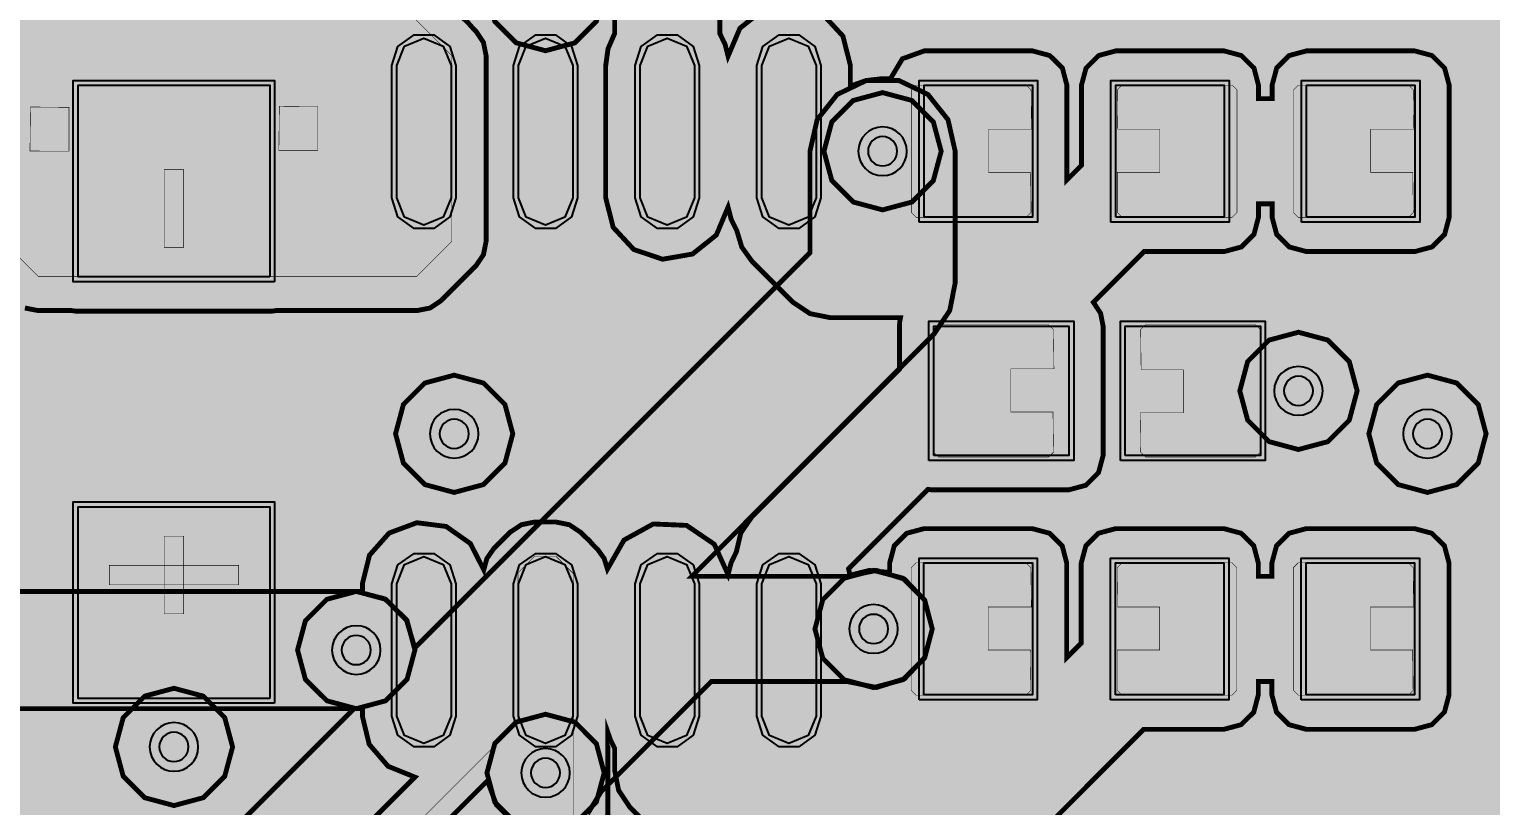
# Model space of a CAD drawing. Header units: millimetres. Extents: x -61 to 56, y -72 to 70.
# Drawn here: x 32.28 to 47.54, y 20.34 to 28.44 of the extents above; entities that cross this region are included whole.
import ezdxf

# ---------------------------------------------------------------- set-up
doc = ezdxf.new("R2010")
doc.units = ezdxf.units.MM
doc.header["$MEASUREMENT"] = 0
for name, color, linetype, true_color in [('02GND', 7, 'Continuous', 0x999966), ('03POWER', 7, 'Continuous', 0x008000), ('Bottom-Layer', 7, 'Continuous', 0x0000ff), ('Document-Layer', 7, 'Continuous', 0xffffff), ('Hole-Layer', 7, 'Continuous', 0x222222), ('Multi-Layer', 7, 'Continuous', 0xc0c0c0), ('Top-Layer', 7, 'Continuous', 0xff0000), ('Top-Paste-Mask-Layer', 7, 'Continuous', 0x808080), ('Top-Silkscreen-Layer', 7, 'Continuous', 0xffcc00), ('Top-Solder-Mask-Layer', 7, 'Continuous', 0x800080)]:
    doc.layers.add(name, color=color, linetype=linetype, true_color=true_color)

msp = doc.modelspace()

# ---------------------------------------------------------------- hatches: boundary and pattern name
at = {"layer": '02GND'}
for points in [[(-49.642, 52.153), (49.642, 52.153), (49.642, -62.142), (-49.642, -62.142)], [(40.578, 27.167), (40.66, 26.861), (40.884, 26.637), (41.19, 26.555), (41.496, 26.637), (41.72, 26.861), (41.802, 27.167), (41.72, 27.473), (41.496, 27.697), (41.19, 27.779), (40.884, 27.697), (40.66, 27.473)], [(40.484, 22.181), (40.566, 21.875), (40.79, 21.651), (41.096, 21.569), (41.402, 21.651), (41.627, 21.875), (41.709, 22.181), (41.627, 22.487), (41.402, 22.711), (41.096, 22.793), (40.79, 22.711), (40.566, 22.487)], [(35.083, 21.961), (35.165, 21.655), (35.39, 21.431), (35.696, 21.349), (36.002, 21.431), (36.226, 21.655), (36.308, 21.961), (36.226, 22.267), (36.002, 22.491), (35.696, 22.573), (35.39, 22.491), (35.165, 22.267)], [(37.06, 20.679), (37.142, 20.373), (37.366, 20.149), (37.672, 20.067), (37.978, 20.149), (38.202, 20.373), (38.284, 20.679), (38.202, 20.985), (37.978, 21.209), (37.672, 21.291), (37.366, 21.209), (37.142, 20.985)]]:
    msp.add_hatch(color=256, dxfattribs=at).paths.add_polyline_path(points)
at = {"layer": '03POWER'}
for points in [[(48.499, -56.042), (48.581, -56.348), (48.806, -56.572), (49.112, -56.654), (49.418, -56.571), (49.642, -56.346), (49.642, -62.142), (44.192, -62.142), (44.393, -61.957), (44.493, -61.703), (44.472, -61.43), (45.189, -61.704), (45.95, -61.804), (46.713, -61.727), (47.438, -61.475), (48.085, -61.064), (48.62, -60.514), (49.014, -59.855), (49.245, -59.123), (49.302, -58.358), (49.18, -57.601), (48.887, -56.892), (48.438, -56.269), (47.858, -55.767), (47.177, -55.412), (46.434, -55.224), (45.666, -55.212), (44.917, -55.378), (44.226, -55.712), (43.631, -56.196), (43.164, -56.805), (42.849, -57.504), (42.704, -58.258), (42.737, -59.024), (42.946, -59.763), (43.32, -60.433), (43.838, -60.999), (-43.362, -60.999), (-43.621, -61.056), (-43.831, -61.218), (-43.953, -61.453), (-43.964, -61.718), (-43.863, -61.963), (-43.667, -62.142), (-49.642, -62.142), (-49.642, -56.582), (-49.433, -56.797), (-49.148, -56.888), (-48.853, -56.832), (-49.162, -57.541), (-49.298, -58.303), (-49.253, -59.075), (-49.03, -59.816), (-48.641, -60.484), (-48.107, -61.044), (-47.458, -61.464), (-46.728, -61.722), (-45.959, -61.803), (-45.192, -61.703), (-44.469, -61.428), (-43.83, -60.992), (-43.31, -60.419), (-42.937, -59.741), (-42.732, -58.995), (-42.707, -58.222), (-42.861, -57.464), (-43.188, -56.763), (-43.668, -56.157), (-44.277, -55.679), (-44.979, -55.356), (-45.738, -55.205), (-46.511, -55.234), (-47.256, -55.443), (-47.932, -55.818), (-48.502, -56.341), (-48.5, -56.309), (-48.499, -56.277), (-48.499, 51.315), (-19.403, 51.315), (-19.629, 51.144), (-19.755, 50.889), (-19.751, 50.604), (-19.619, 50.352), (-19.388, 50.187), (-19.658, 49.977), (-19.773, 49.655), (-19.698, 49.322), (-19.455, 49.081), (-19.684, 48.858), (-19.769, 48.551), (-19.689, 48.242), (-19.463, 48.016), (-19.155, 47.934), (-18.847, 48.018), (-18.624, 48.246), (-18.545, 48.556), (-18.633, 48.863), (-18.864, 49.083), (-18.625, 49.324), (-18.551, 49.655), (-18.665, 49.975), (-18.931, 50.185), (-18.698, 50.349), (-18.565, 50.601), (-18.56, 50.887), (-18.685, 51.143), (-18.912, 51.315), (48.426, 51.315), (48.499, 51.242)], [(37.06, 28.828), (37.142, 28.522), (37.366, 28.298), (37.672, 28.216), (37.978, 28.298), (38.202, 28.522), (38.284, 28.828), (38.202, 29.134), (37.978, 29.358), (37.672, 29.44), (37.366, 29.358), (37.142, 29.134)], [(40.578, 27.167), (40.66, 26.861), (40.884, 26.637), (41.19, 26.555), (41.496, 26.637), (41.72, 26.861), (41.802, 27.167), (41.72, 27.473), (41.496, 27.697), (41.19, 27.779), (40.884, 27.697), (40.66, 27.473)], [(44.919, 24.666), (45.001, 24.36), (45.225, 24.136), (45.531, 24.054), (45.838, 24.136), (46.062, 24.36), (46.144, 24.666), (46.062, 24.972), (45.838, 25.196), (45.531, 25.278), (45.225, 25.196), (45.001, 24.972)], [(36.106, 24.218), (36.188, 23.912), (36.412, 23.688), (36.718, 23.606), (37.024, 23.688), (37.248, 23.912), (37.33, 24.218), (37.248, 24.524), (37.024, 24.748), (36.718, 24.83), (36.412, 24.748), (36.188, 24.524)], [(46.266, 24.218), (46.348, 23.912), (46.572, 23.688), (46.878, 23.606), (47.184, 23.688), (47.408, 23.912), (47.49, 24.218), (47.408, 24.524), (47.184, 24.748), (46.878, 24.83), (46.572, 24.748), (46.348, 24.524)], [(40.484, 22.181), (40.566, 21.875), (40.79, 21.651), (41.096, 21.569), (41.402, 21.651), (41.627, 21.875), (41.709, 22.181), (41.627, 22.487), (41.402, 22.711), (41.096, 22.793), (40.79, 22.711), (40.566, 22.487)], [(35.083, 21.961), (35.165, 21.655), (35.39, 21.431), (35.696, 21.349), (36.002, 21.431), (36.226, 21.655), (36.308, 21.961), (36.226, 22.267), (36.002, 22.491), (35.696, 22.573), (35.39, 22.491), (35.165, 22.267)], [(33.181, 20.95), (33.263, 20.644), (33.487, 20.42), (33.793, 20.338), (34.099, 20.42), (34.323, 20.644), (34.405, 20.95), (34.323, 21.256), (34.099, 21.48), (33.793, 21.562), (33.487, 21.48), (33.263, 21.256)], [(37.06, 20.679), (37.142, 20.373), (37.366, 20.149), (37.672, 20.067), (37.978, 20.149), (38.202, 20.373), (38.284, 20.679), (38.202, 20.985), (37.978, 21.209), (37.672, 21.291), (37.366, 21.209), (37.142, 20.985)]]:
    msp.add_hatch(color=256, dxfattribs=at).paths.add_polyline_path(points)
at = {"layer": 'Bottom-Layer'}
for points in [[(-49.642, -62.142), (-49.642, 52.153), (49.642, 52.153), (49.642, -62.142)], [(23.087, 21.961), (23.169, 21.655), (23.393, 21.431), (23.699, 21.349), (35.672, 21.349), (34.398, 20.074), (26.746, 20.074), (26.417, 19.999), (26.153, 19.789), (26.007, 19.485), (26.007, 19.147), (26.153, 18.843), (26.417, 18.633), (26.746, 18.558), (34.712, 18.558), (35.002, 18.616), (35.248, 18.78), (37.065, 20.597), (37.16, 20.343), (37.355, 20.155), (37.613, 20.069), (37.882, 20.104), (38.11, 20.251), (38.252, 20.483), (39.402, 21.632), (40.825, 21.632), (41.126, 21.57), (41.419, 21.661), (41.631, 21.884), (41.709, 22.181), (41.631, 22.479), (41.419, 22.701), (41.126, 22.792), (40.825, 22.73), (39.198, 22.73), (41.726, 25.258), (41.891, 25.504), (41.948, 25.794), (41.948, 27.167), (41.873, 27.496), (41.663, 27.76), (41.359, 27.906), (41.021, 27.906), (40.717, 27.76), (40.507, 27.496), (40.432, 27.167), (40.432, 26.109), (36.307, 21.984), (36.218, 22.28), (35.995, 22.495), (35.696, 22.573), (23.699, 22.573), (23.393, 22.491), (23.169, 22.267)]]:
    msp.add_hatch(color=256, dxfattribs=at).paths.add_polyline_path(points)
at = {"layer": 'Document-Layer'}
for points in [[(33.691, 26.974), (33.894, 26.974), (33.894, 26.164), (33.691, 26.164)], [(33.691, 26.974), (33.894, 26.974), (33.894, 26.164), (33.691, 26.164)], [(33.691, 22.339), (33.691, 23.149), (33.894, 23.149), (33.894, 22.339)], [(33.691, 22.339), (33.691, 23.149), (33.894, 23.149), (33.894, 22.339)], [(33.118, 22.642), (33.118, 22.845), (34.468, 22.845), (34.468, 22.642)], [(33.118, 22.642), (33.118, 22.845), (34.468, 22.845), (34.468, 22.642)]]:
    msp.add_hatch(color=256, dxfattribs=at).paths.add_polyline_path(points)
at = {"layer": 'Top-Layer'}
for points in [[(-49.642, -62.142), (-49.642, 52.153), (49.642, 52.153), (49.642, -62.142)], [(39.607, 31.185), (38.645, 31.185), (38.466, 31.137), (38.335, 31.006), (38.287, 30.827), (38.287, 29.477), (38.315, 29.339), (38.393, 29.222), (38.393, 28.396), (38.324, 28.236), (38.3, 28.062), (38.3, 26.68), (38.378, 26.373), (38.593, 26.141), (38.894, 26.04), (39.206, 26.094), (39.454, 26.292), (39.577, 26.583), (39.61, 26.456), (39.668, 26.339), (39.72, 26.167), (39.824, 26.022), (40.255, 25.591), (40.433, 25.472), (40.643, 25.43), (41.377, 25.43), (41.369, 25.386), (41.366, 25.341), (41.366, 24.891), (39.824, 23.349), (39.71, 23.183), (39.664, 22.987), (39.609, 22.872), (39.577, 22.749), (39.433, 23.066), (39.144, 23.262), (38.796, 23.277), (38.491, 23.109), (38.318, 22.806), (38.284, 22.916), (38.217, 23.01), (38.174, 23.052), (38.126, 23.106), (38.073, 23.154), (38.035, 23.192), (37.919, 23.269), (37.782, 23.297), (37.557, 23.297), (37.42, 23.269), (37.304, 23.192), (37.224, 23.112), (37.218, 23.106), (37.211, 23.1), (37.131, 23.019), (37.06, 22.918), (37.027, 22.799), (36.887, 23.073), (36.634, 23.251), (36.328, 23.29), (36.039, 23.182), (35.834, 22.951), (35.76, 22.652), (35.76, 22.573), (35.696, 22.573), (35.39, 22.491), (35.165, 22.267), (35.083, 21.961), (35.165, 21.655), (35.39, 21.431), (35.696, 21.349), (35.76, 21.349), (35.76, 21.27), (35.831, 20.977), (36.028, 20.748), (36.308, 20.635), (35.513, 19.84), (35.436, 19.724), (35.408, 19.587), (35.408, 15.052), (35.436, 14.915), (35.513, 14.798), (35.862, 14.449), (35.979, 14.372), (36.116, 14.345), (37.611, 14.345), (37.748, 14.372), (37.864, 14.449), (38.217, 14.802), (38.295, 14.918), (38.322, 15.055), (38.322, 21.103), (38.352, 21.017), (38.393, 20.936), (38.393, 20.706), (38.435, 20.496), (38.554, 20.318), (38.775, 20.097), (38.953, 19.978), (39.163, 19.936), (42.492, 19.936), (42.702, 19.978), (42.88, 20.097), (43.917, 21.134), (44.754, 21.134), (44.933, 21.182), (45.065, 21.313), (45.112, 21.493), (45.112, 21.632), (45.254, 21.632), (45.254, 21.493), (45.302, 21.313), (45.433, 21.182), (45.612, 21.134), (46.744, 21.134), (46.923, 21.182), (47.055, 21.313), (47.103, 21.493), (47.103, 22.87), (47.055, 23.049), (46.923, 23.18), (46.744, 23.228), (45.612, 23.228), (45.433, 23.18), (45.302, 23.049), (45.254, 22.87), (45.254, 22.73), (45.112, 22.73), (45.112, 22.87), (45.065, 23.049), (44.933, 23.18), (44.754, 23.228), (43.622, 23.228), (43.443, 23.18), (43.312, 23.049), (43.264, 22.87), (43.264, 22.033), (43.112, 21.881), (43.112, 22.87), (43.065, 23.049), (42.933, 23.18), (42.754, 23.228), (41.622, 23.228), (41.443, 23.18), (41.312, 23.049), (41.264, 22.87), (41.264, 22.77), (41.053, 22.792), (40.848, 22.741), (40.843, 22.775), (40.835, 22.809), (41.664, 23.638), (41.694, 23.634), (41.724, 23.633), (43.134, 23.633), (43.313, 23.681), (43.444, 23.812), (43.492, 23.991), (43.492, 25.341), (43.466, 25.476), (43.39, 25.591), (43.919, 26.12), (44.756, 26.12), (44.935, 26.168), (45.067, 26.299), (45.114, 26.479), (45.114, 26.618), (45.256, 26.618), (45.256, 26.479), (45.304, 26.299), (45.435, 26.168), (45.614, 26.12), (46.746, 26.12), (46.925, 26.168), (47.057, 26.299), (47.105, 26.479), (47.105, 27.856), (47.057, 28.035), (46.925, 28.166), (46.746, 28.214), (45.614, 28.214), (45.435, 28.166), (45.304, 28.035), (45.256, 27.856), (45.256, 27.716), (45.114, 27.716), (45.114, 27.856), (45.067, 28.035), (44.935, 28.166), (44.756, 28.214), (43.624, 28.214), (43.445, 28.166), (43.314, 28.035), (43.266, 27.856), (43.266, 27.019), (43.114, 26.867), (43.114, 27.856), (43.067, 28.035), (42.935, 28.166), (42.756, 28.214), (41.624, 28.214), (41.397, 28.132), (41.273, 27.925), (41.19, 27.925), (41.018, 27.905), (40.854, 27.847), (40.854, 28.062), (40.776, 28.369), (40.561, 28.601), (40.261, 28.703), (39.949, 28.648), (39.701, 28.451), (39.577, 28.159), (39.546, 28.282), (39.491, 28.396), (39.491, 29.119), (40.055, 29.119), (40.234, 29.167), (40.365, 29.298), (40.413, 29.477), (40.413, 30.439), (41.301, 31.327), (42.055, 31.327), (42.234, 31.375), (42.366, 31.506), (42.413, 31.686), (42.413, 33.063), (42.366, 33.242), (42.234, 33.373), (42.055, 33.421), (40.923, 33.421), (40.744, 33.373), (40.613, 33.242), (40.565, 33.063), (40.565, 32.143), (40.413, 31.991), (40.413, 33.063), (40.366, 33.242), (40.234, 33.373), (40.055, 33.421), (38.923, 33.421), (38.744, 33.373), (38.613, 33.242), (38.565, 33.063), (38.565, 32.923), (38.418, 32.923), (38.418, 33.049), (38.37, 33.228), (38.239, 33.359), (38.06, 33.407), (36.65, 33.407), (36.471, 33.359), (36.34, 33.228), (36.292, 33.049), (36.292, 31.699), (36.34, 31.52), (36.471, 31.389), (36.65, 31.341), (38.06, 31.341), (38.239, 31.389), (38.37, 31.52), (38.418, 31.699), (38.418, 31.825), (38.565, 31.825), (38.565, 31.686), (38.613, 31.506), (38.744, 31.375), (38.923, 31.327), (39.75, 31.327)], [(26.32, 26.854), (26.32, 26.567), (24.978, 26.567), (24.904, 26.537), (24.874, 26.463), (24.874, 22.86), (24.904, 22.786), (24.978, 22.756), (26.078, 22.756), (26.022, 22.653), (26.003, 22.537), (26.003, 16.688), (26.03, 16.551), (26.108, 16.435), (26.341, 16.202), (26.457, 16.124), (26.594, 16.097), (29.217, 16.097), (29.354, 16.124), (29.47, 16.202), (29.482, 16.213), (29.559, 16.329), (29.586, 16.466), (29.586, 19.867), (30.327, 20.608), (30.335, 20.616), (30.342, 20.624), (30.412, 20.736), (30.436, 20.866), (30.436, 22.756), (31.778, 22.756), (31.852, 22.786), (31.882, 22.86), (31.882, 25.847), (32.121, 25.609), (32.237, 25.531), (32.374, 25.504), (32.727, 25.504), (32.76, 25.499), (32.793, 25.498), (34.793, 25.498), (34.825, 25.499), (34.858, 25.504), (36.33, 25.504), (36.467, 25.531), (36.583, 25.609), (36.946, 25.972), (37.024, 26.088), (37.051, 26.225), (37.051, 28.165), (37.024, 28.302), (36.946, 28.419), (36.912, 28.453), (36.856, 28.516), (36.793, 28.572), (36.478, 28.886), (36.362, 28.964), (36.225, 28.991), (26.851, 28.991), (26.714, 28.964), (26.598, 28.886), (26.467, 28.755), (26.359, 28.628), (26.32, 28.466), (26.32, 28.078), (24.732, 28.078), (24.732, 28.171), (24.684, 28.35), (24.553, 28.481), (24.374, 28.529), (23.024, 28.529), (22.845, 28.481), (22.714, 28.35), (22.666, 28.171), (22.666, 26.761), (22.707, 26.595), (22.821, 26.466), (22.707, 26.338), (22.666, 26.171), (22.666, 24.761), (22.714, 24.582), (22.845, 24.451), (23.024, 24.403), (23.087, 24.403), (23.087, 21.961), (23.169, 21.655), (23.393, 21.431), (23.699, 21.349), (24.005, 21.431), (24.229, 21.655), (24.311, 21.961), (24.311, 24.403), (24.374, 24.403), (24.553, 24.451), (24.684, 24.582), (24.732, 24.761), (24.732, 26.171), (24.691, 26.338), (24.577, 26.466), (24.691, 26.595), (24.732, 26.761), (24.732, 26.854)], [(36.225, 28.633), (36.693, 28.165), (36.693, 26.225), (36.33, 25.862), (32.374, 25.862), (31.77, 26.466), (26.691, 26.466), (26.681, 26.476), (26.681, 28.463), (26.851, 28.633)], [(36.686, 26.68), (36.603, 26.479), (36.402, 26.396), (36.201, 26.479), (36.118, 26.68), (36.118, 28.062), (36.201, 28.263), (36.402, 28.346), (36.603, 28.263), (36.686, 28.062)], [(37.956, 26.68), (37.873, 26.479), (37.672, 26.396), (37.471, 26.479), (37.388, 26.68), (37.388, 28.062), (37.471, 28.263), (37.672, 28.346), (37.873, 28.263), (37.956, 28.062)], [(39.226, 26.68), (39.143, 26.479), (38.942, 26.396), (38.741, 26.479), (38.658, 26.68), (38.658, 28.062), (38.741, 28.263), (38.942, 28.346), (39.143, 28.263), (39.226, 28.062)], [(40.496, 26.68), (40.413, 26.479), (40.212, 26.396), (40.011, 26.479), (39.928, 26.68), (39.928, 28.062), (40.011, 28.263), (40.212, 28.346), (40.413, 28.263), (40.496, 28.062)], [(34.793, 25.856), (32.793, 25.856), (32.793, 27.856), (34.793, 27.856)], [(41.624, 26.479), (41.624, 27.856), (42.756, 27.856), (42.756, 26.479)], [(43.624, 26.479), (43.624, 27.856), (44.756, 27.856), (44.756, 26.479)], [(45.614, 26.479), (45.614, 27.856), (46.746, 27.856), (46.746, 26.479)], [(41.724, 23.991), (41.724, 25.341), (43.134, 25.341), (43.134, 23.991)], [(43.724, 23.991), (43.724, 25.341), (45.134, 25.341), (45.134, 23.991)], [(34.793, 21.456), (32.793, 21.456), (32.793, 23.456), (34.793, 23.456)], [(37.384, 22.766), (37.557, 22.938), (37.782, 22.938), (37.964, 22.756), (37.964, 15.055), (37.611, 14.703), (36.116, 14.703), (35.767, 15.052), (35.767, 19.587), (37.384, 21.205)], [(36.686, 21.27), (36.603, 21.069), (36.402, 20.986), (36.201, 21.069), (36.118, 21.27), (36.118, 22.652), (36.201, 22.853), (36.402, 22.936), (36.603, 22.853), (36.686, 22.652)], [(37.956, 21.27), (37.873, 21.069), (37.672, 20.986), (37.471, 21.069), (37.388, 21.27), (37.388, 22.652), (37.471, 22.853), (37.672, 22.936), (37.873, 22.853), (37.956, 22.652)], [(39.226, 21.27), (39.143, 21.069), (38.942, 20.986), (38.741, 21.069), (38.658, 21.27), (38.658, 22.652), (38.741, 22.853), (38.942, 22.936), (39.143, 22.853), (39.226, 22.652)], [(40.496, 21.27), (40.413, 21.069), (40.212, 20.986), (40.011, 21.069), (39.928, 21.27), (39.928, 22.652), (40.011, 22.853), (40.212, 22.936), (40.413, 22.853), (40.496, 22.652)], [(41.622, 21.493), (41.622, 22.87), (42.754, 22.87), (42.754, 21.493)], [(43.622, 21.493), (43.622, 22.87), (44.754, 22.87), (44.754, 21.493)], [(45.612, 21.493), (45.612, 22.87), (46.744, 22.87), (46.744, 21.493)]]:
    msp.add_hatch(color=256, dxfattribs=at).paths.add_polyline_path(points)
at = {"layer": 'Top-Paste-Mask-Layer'}
for points in [[(36.686, 26.68), (36.603, 26.479), (36.402, 26.396), (36.201, 26.479), (36.118, 26.68), (36.118, 28.062), (36.201, 28.263), (36.402, 28.346), (36.603, 28.263), (36.686, 28.062)], [(37.956, 26.68), (37.873, 26.479), (37.672, 26.396), (37.471, 26.479), (37.388, 26.68), (37.388, 28.062), (37.471, 28.263), (37.672, 28.346), (37.873, 28.263), (37.956, 28.062)], [(39.226, 26.68), (39.143, 26.479), (38.942, 26.396), (38.741, 26.479), (38.658, 26.68), (38.658, 28.062), (38.741, 28.263), (38.942, 28.346), (39.143, 28.263), (39.226, 28.062)], [(40.496, 26.68), (40.413, 26.479), (40.212, 26.396), (40.011, 26.479), (39.928, 26.68), (39.928, 28.062), (40.011, 28.263), (40.212, 28.346), (40.413, 28.263), (40.496, 28.062)], [(34.793, 25.856), (32.793, 25.856), (32.793, 27.856), (34.793, 27.856)], [(41.49, 26.527), (41.49, 27.807), (41.54, 27.857), (42.69, 27.857), (42.74, 27.807), (42.745, 27.397), (42.295, 27.397), (42.295, 26.947), (42.735, 26.947), (42.74, 26.527), (42.69, 26.477), (41.54, 26.477)], [(41.49, 26.527), (41.49, 27.807), (41.54, 27.857), (42.69, 27.857), (42.74, 27.807), (42.745, 27.397), (42.295, 27.397), (42.295, 26.947), (42.735, 26.947), (42.74, 26.527), (42.69, 26.477), (41.54, 26.477)], [(43.64, 26.527), (43.64, 26.947), (44.085, 26.947), (44.085, 27.397), (43.645, 27.397), (43.64, 27.807), (43.69, 27.857), (44.84, 27.857), (44.89, 27.807), (44.89, 26.527), (44.84, 26.477), (43.69, 26.477)], [(43.64, 26.527), (43.64, 26.947), (44.085, 26.947), (44.085, 27.397), (43.645, 27.397), (43.64, 27.807), (43.69, 27.857), (44.84, 27.857), (44.89, 27.807), (44.89, 26.527), (44.84, 26.477), (43.69, 26.477)], [(45.48, 26.527), (45.48, 27.807), (45.53, 27.857), (46.68, 27.857), (46.73, 27.807), (46.735, 27.397), (46.285, 27.397), (46.285, 26.947), (46.725, 26.947), (46.73, 26.527), (46.68, 26.477), (45.53, 26.477)], [(45.48, 26.527), (45.48, 27.807), (45.53, 27.857), (46.68, 27.857), (46.73, 27.807), (46.735, 27.397), (46.285, 27.397), (46.285, 26.947), (46.725, 26.947), (46.73, 26.527), (46.68, 26.477), (45.53, 26.477)], [(41.724, 24.026), (41.724, 25.306), (41.774, 25.356), (42.924, 25.356), (42.974, 25.306), (42.979, 24.896), (42.529, 24.896), (42.529, 24.446), (42.969, 24.446), (42.974, 24.026), (42.924, 23.976), (41.774, 23.976)], [(41.724, 24.026), (41.724, 25.306), (41.774, 25.356), (42.924, 25.356), (42.974, 25.306), (42.979, 24.896), (42.529, 24.896), (42.529, 24.446), (42.969, 24.446), (42.974, 24.026), (42.924, 23.976), (41.774, 23.976)], [(45.134, 25.306), (45.134, 24.026), (45.084, 23.976), (43.934, 23.976), (43.884, 24.026), (43.879, 24.436), (44.329, 24.436), (44.329, 24.886), (43.889, 24.886), (43.884, 25.306), (43.934, 25.356), (45.084, 25.356)], [(45.134, 25.306), (45.134, 24.026), (45.084, 23.976), (43.934, 23.976), (43.884, 24.026), (43.879, 24.436), (44.329, 24.436), (44.329, 24.886), (43.889, 24.886), (43.884, 25.306), (43.934, 25.356), (45.084, 25.356)], [(34.793, 21.456), (32.793, 21.456), (32.793, 23.456), (34.793, 23.456)], [(36.686, 21.27), (36.603, 21.069), (36.402, 20.986), (36.201, 21.069), (36.118, 21.27), (36.118, 22.652), (36.201, 22.853), (36.402, 22.936), (36.603, 22.853), (36.686, 22.652)], [(37.956, 21.27), (37.873, 21.069), (37.672, 20.986), (37.471, 21.069), (37.388, 21.27), (37.388, 22.652), (37.471, 22.853), (37.672, 22.936), (37.873, 22.853), (37.956, 22.652)], [(39.226, 21.27), (39.143, 21.069), (38.942, 20.986), (38.741, 21.069), (38.658, 21.27), (38.658, 22.652), (38.741, 22.853), (38.942, 22.936), (39.143, 22.853), (39.226, 22.652)], [(40.496, 21.27), (40.413, 21.069), (40.212, 20.986), (40.011, 21.069), (39.928, 21.27), (39.928, 22.652), (40.011, 22.853), (40.212, 22.936), (40.413, 22.853), (40.496, 22.652)], [(41.488, 21.541), (41.488, 22.821), (41.538, 22.871), (42.688, 22.871), (42.738, 22.821), (42.743, 22.411), (42.293, 22.411), (42.293, 21.961), (42.733, 21.961), (42.738, 21.541), (42.688, 21.491), (41.538, 21.491)], [(41.488, 21.541), (41.488, 22.821), (41.538, 22.871), (42.688, 22.871), (42.738, 22.821), (42.743, 22.411), (42.293, 22.411), (42.293, 21.961), (42.733, 21.961), (42.738, 21.541), (42.688, 21.491), (41.538, 21.491)], [(43.638, 21.541), (43.638, 21.961), (44.083, 21.961), (44.083, 22.411), (43.643, 22.411), (43.638, 22.821), (43.688, 22.871), (44.838, 22.871), (44.888, 22.821), (44.888, 21.541), (44.838, 21.491), (43.688, 21.491)], [(43.638, 21.541), (43.638, 21.961), (44.083, 21.961), (44.083, 22.411), (43.643, 22.411), (43.638, 22.821), (43.688, 22.871), (44.838, 22.871), (44.888, 22.821), (44.888, 21.541), (44.838, 21.491), (43.688, 21.491)], [(45.478, 21.541), (45.478, 22.821), (45.528, 22.871), (46.678, 22.871), (46.728, 22.821), (46.733, 22.411), (46.283, 22.411), (46.283, 21.961), (46.723, 21.961), (46.728, 21.541), (46.678, 21.491), (45.528, 21.491)], [(45.478, 21.541), (45.478, 22.821), (45.528, 22.871), (46.678, 22.871), (46.728, 22.821), (46.733, 22.411), (46.283, 22.411), (46.283, 21.961), (46.723, 21.961), (46.728, 21.541), (46.678, 21.491), (45.528, 21.491)]]:
    msp.add_hatch(color=256, dxfattribs=at).paths.add_polyline_path(points)
at = {"layer": 'Top-Silkscreen-Layer'}
for points in [[(32.697, 27.168), (32.29, 27.169), (32.295, 27.629), (32.697, 27.625)], [(32.697, 27.168), (32.29, 27.169), (32.295, 27.629), (32.697, 27.625)], [(35.295, 27.176), (34.888, 27.177), (34.893, 27.637), (35.295, 27.633)], [(35.295, 27.176), (34.888, 27.177), (34.893, 27.637), (35.295, 27.633)]]:
    msp.add_hatch(color=256, dxfattribs=at).paths.add_polyline_path(points)
at = {"layer": 'Top-Solder-Mask-Layer'}
for points in [[(36.737, 26.68), (36.673, 26.483), (36.506, 26.362), (36.299, 26.362), (36.131, 26.483), (36.067, 26.68), (36.067, 28.062), (36.131, 28.259), (36.299, 28.381), (36.506, 28.381), (36.673, 28.259), (36.737, 28.062)], [(38.007, 26.68), (37.943, 26.483), (37.776, 26.362), (37.569, 26.362), (37.401, 26.483), (37.337, 26.68), (37.337, 28.062), (37.401, 28.259), (37.569, 28.381), (37.776, 28.381), (37.943, 28.259), (38.007, 28.062)], [(39.277, 26.68), (39.213, 26.483), (39.046, 26.362), (38.839, 26.362), (38.671, 26.483), (38.607, 26.68), (38.607, 28.062), (38.671, 28.259), (38.839, 28.381), (39.046, 28.381), (39.213, 28.259), (39.277, 28.062)], [(40.547, 26.68), (40.483, 26.483), (40.316, 26.362), (40.109, 26.362), (39.941, 26.483), (39.877, 26.68), (39.877, 28.062), (39.941, 28.259), (40.109, 28.381), (40.316, 28.381), (40.483, 28.259), (40.547, 28.062)], [(34.843, 25.805), (32.742, 25.805), (32.742, 27.907), (34.843, 27.907)], [(41.573, 26.428), (41.573, 27.906), (42.807, 27.906), (42.807, 26.428)], [(43.573, 26.428), (43.573, 27.906), (44.807, 27.906), (44.807, 26.428)], [(45.563, 26.428), (45.563, 27.906), (46.797, 27.906), (46.797, 26.428)], [(41.673, 23.94), (41.673, 25.392), (43.185, 25.392), (43.185, 23.94)], [(43.673, 23.94), (43.673, 25.392), (45.185, 25.392), (45.185, 23.94)], [(34.843, 21.405), (32.742, 21.405), (32.742, 23.507), (34.843, 23.507)], [(36.737, 21.27), (36.673, 21.073), (36.506, 20.951), (36.299, 20.951), (36.131, 21.073), (36.067, 21.27), (36.067, 22.652), (36.131, 22.849), (36.299, 22.97), (36.506, 22.97), (36.673, 22.849), (36.737, 22.652)], [(38.007, 21.27), (37.943, 21.073), (37.776, 20.951), (37.569, 20.951), (37.401, 21.073), (37.337, 21.27), (37.337, 22.652), (37.401, 22.849), (37.569, 22.97), (37.776, 22.97), (37.943, 22.849), (38.007, 22.652)], [(39.277, 21.27), (39.213, 21.073), (39.046, 20.951), (38.839, 20.951), (38.671, 21.073), (38.607, 21.27), (38.607, 22.652), (38.671, 22.849), (38.839, 22.97), (39.046, 22.97), (39.213, 22.849), (39.277, 22.652)], [(40.547, 21.27), (40.483, 21.073), (40.316, 20.951), (40.109, 20.951), (39.941, 21.073), (39.877, 21.27), (39.877, 22.652), (39.941, 22.849), (40.109, 22.97), (40.316, 22.97), (40.483, 22.849), (40.547, 22.652)], [(41.571, 21.442), (41.571, 22.92), (42.805, 22.92), (42.805, 21.442)], [(43.571, 21.442), (43.571, 22.92), (44.805, 22.92), (44.805, 21.442)], [(45.561, 21.442), (45.561, 22.92), (46.795, 22.92), (46.795, 21.442)]]:
    msp.add_hatch(color=256, dxfattribs=at).paths.add_polyline_path(points)

# ---------------------------------------------------------------- linework, layer by layer
at = {"layer": '02GND', "const_width": 0.0508}
for points in [[(40.578, 27.167), (40.66, 26.861), (40.884, 26.637), (41.19, 26.555), (41.496, 26.637), (41.72, 26.861), (41.802, 27.167), (41.72, 27.473), (41.496, 27.697), (41.19, 27.779), (40.884, 27.697), (40.66, 27.473)], [(40.484, 22.181), (40.566, 21.875), (40.79, 21.651), (41.096, 21.569), (41.402, 21.651), (41.627, 21.875), (41.709, 22.181), (41.627, 22.487), (41.402, 22.711), (41.096, 22.793), (40.79, 22.711), (40.566, 22.487)], [(35.083, 21.961), (35.165, 21.655), (35.39, 21.431), (35.696, 21.349), (36.002, 21.431), (36.226, 21.655), (36.308, 21.961), (36.226, 22.267), (36.002, 22.491), (35.696, 22.573), (35.39, 22.491), (35.165, 22.267)], [(37.06, 20.679), (37.142, 20.373), (37.366, 20.149), (37.672, 20.067), (37.978, 20.149), (38.202, 20.373), (38.284, 20.679), (38.202, 20.985), (37.978, 21.209), (37.672, 21.291), (37.366, 21.209), (37.142, 20.985)]]:
    msp.add_lwpolyline(points, close=True, dxfattribs=at)
at = {"layer": '03POWER', "const_width": 0.0508}
for points in [[(37.06, 28.828), (37.142, 28.522), (37.366, 28.298), (37.672, 28.216), (37.978, 28.298), (38.202, 28.522), (38.284, 28.828), (38.202, 29.134), (37.978, 29.358), (37.672, 29.44), (37.366, 29.358), (37.142, 29.134)], [(40.578, 27.167), (40.66, 26.861), (40.884, 26.637), (41.19, 26.555), (41.496, 26.637), (41.72, 26.861), (41.802, 27.167), (41.72, 27.473), (41.496, 27.697), (41.19, 27.779), (40.884, 27.697), (40.66, 27.473)], [(44.919, 24.666), (45.001, 24.36), (45.225, 24.136), (45.531, 24.054), (45.838, 24.136), (46.062, 24.36), (46.144, 24.666), (46.062, 24.972), (45.838, 25.196), (45.531, 25.278), (45.225, 25.196), (45.001, 24.972)], [(36.106, 24.218), (36.188, 23.912), (36.412, 23.688), (36.718, 23.606), (37.024, 23.688), (37.248, 23.912), (37.33, 24.218), (37.248, 24.524), (37.024, 24.748), (36.718, 24.83), (36.412, 24.748), (36.188, 24.524)], [(46.266, 24.218), (46.348, 23.912), (46.572, 23.688), (46.878, 23.606), (47.184, 23.688), (47.408, 23.912), (47.49, 24.218), (47.408, 24.524), (47.184, 24.748), (46.878, 24.83), (46.572, 24.748), (46.348, 24.524)], [(40.484, 22.181), (40.566, 21.875), (40.79, 21.651), (41.096, 21.569), (41.402, 21.651), (41.627, 21.875), (41.709, 22.181), (41.627, 22.487), (41.402, 22.711), (41.096, 22.793), (40.79, 22.711), (40.566, 22.487)], [(35.083, 21.961), (35.165, 21.655), (35.39, 21.431), (35.696, 21.349), (36.002, 21.431), (36.226, 21.655), (36.308, 21.961), (36.226, 22.267), (36.002, 22.491), (35.696, 22.573), (35.39, 22.491), (35.165, 22.267)], [(33.181, 20.95), (33.263, 20.644), (33.487, 20.42), (33.793, 20.338), (34.099, 20.42), (34.323, 20.644), (34.405, 20.95), (34.323, 21.256), (34.099, 21.48), (33.793, 21.562), (33.487, 21.48), (33.263, 21.256)], [(37.06, 20.679), (37.142, 20.373), (37.366, 20.149), (37.672, 20.067), (37.978, 20.149), (38.202, 20.373), (38.284, 20.679), (38.202, 20.985), (37.978, 21.209), (37.672, 21.291), (37.366, 21.209), (37.142, 20.985)]]:
    msp.add_lwpolyline(points, close=True, dxfattribs=at)
at = {"layer": 'Bottom-Layer'}
for points, const_width in [([(38.11, 20.251), (38.252, 20.483), (39.402, 21.632), (40.825, 21.632), (41.126, 21.57), (41.419, 21.661), (41.631, 21.884), (41.709, 22.181), (41.631, 22.479), (41.419, 22.701), (41.126, 22.792), (40.825, 22.73), (39.198, 22.73), (41.726, 25.258), (41.891, 25.504), (41.948, 25.794), (41.948, 27.167), (41.873, 27.496), (41.663, 27.76), (41.359, 27.906), (41.021, 27.906), (40.717, 27.76), (40.507, 27.496), (40.432, 27.167), (40.432, 26.109), (36.307, 21.984), (36.218, 22.28), (35.995, 22.495), (35.696, 22.573), (23.699, 22.573)], 0.0508), ([(41.19, 27.167), (41.19, 25.794)], 0.8), ([(41.19, 25.794), (34.712, 19.316)], 0.8), ([(39.174, 22.181), (37.672, 20.679)], 0.381), ([(41.096, 22.181), (39.174, 22.181)], 0.381), ([(23.699, 21.961), (35.696, 21.961)], 0.508), ([(23.699, 21.349), (35.672, 21.349), (34.398, 20.074)], 0.0508), ([(35.248, 18.78), (37.065, 20.597), (37.16, 20.343), (37.355, 20.155)], 0.0508)]:
    msp.add_lwpolyline(points, dxfattribs=dict(at, const_width=const_width))
at = {"layer": 'Document-Layer', "const_width": 0.00508}
for points in [[(33.691, 26.974), (33.894, 26.974), (33.894, 26.164), (33.691, 26.164)], [(33.691, 26.974), (33.894, 26.974), (33.894, 26.164), (33.691, 26.164)], [(33.691, 22.339), (33.691, 23.149), (33.894, 23.149), (33.894, 22.339)], [(33.691, 22.339), (33.691, 23.149), (33.894, 23.149), (33.894, 22.339)], [(33.118, 22.642), (33.118, 22.845), (34.468, 22.845), (34.468, 22.642)], [(33.118, 22.642), (33.118, 22.845), (34.468, 22.845), (34.468, 22.642)]]:
    msp.add_lwpolyline(points, close=True, dxfattribs=at)
at = {"layer": 'Document-Layer', "const_width": 0.3}
msp.add_lwpolyline([(36.252, 21.266, 1), (36.552, 21.266, 1)], format="xyb", close=True, dxfattribs=at)
msp.add_lwpolyline([(36.252, 21.266, 1), (36.552, 21.266, 1)], format="xyb", close=True, dxfattribs=at)
at = {"layer": 'Hole-Layer'}
for points in [[(41.038, 27.167, 1), (41.343, 27.167, 1)], [(45.379, 24.666, 1), (45.684, 24.666, 1)], [(36.566, 24.218, 1), (36.871, 24.218, 1)], [(46.726, 24.218, 1), (47.031, 24.218, 1)], [(40.944, 22.181, 1), (41.249, 22.181, 1)], [(35.543, 21.961, 1), (35.848, 21.961, 1)], [(33.64, 20.95, 1), (33.945, 20.95, 1)], [(37.519, 20.679, 1), (37.824, 20.679, 1)]]:
    msp.add_lwpolyline(points, format="xyb", close=True, dxfattribs=at)
at = {"layer": 'Multi-Layer'}
for points in [[(40.936, 27.167, 1), (41.444, 27.167, 1)], [(45.277, 24.666, 1), (45.785, 24.666, 1)], [(36.464, 24.218, 1), (36.972, 24.218, 1)], [(46.624, 24.218, 1), (47.132, 24.218, 1)], [(40.842, 22.181, 1), (41.35, 22.181, 1)], [(35.442, 21.961, 1), (35.95, 21.961, 1)], [(33.539, 20.95, 1), (34.047, 20.95, 1)], [(37.418, 20.679, 1), (37.926, 20.679, 1)]]:
    msp.add_lwpolyline(points, format="xyb", close=True, dxfattribs=at)
at = {"layer": 'Top-Layer'}
for points, const_width in [([(38.942, 27.371), (38.942, 29.744)], 0.381), ([(38.393, 29.222), (38.393, 28.396), (38.324, 28.236), (38.3, 28.062), (38.3, 26.68), (38.378, 26.373), (38.593, 26.141), (38.894, 26.04), (39.206, 26.094), (39.454, 26.292), (39.577, 26.583), (39.61, 26.456), (39.668, 26.339), (39.72, 26.167), (39.824, 26.022), (40.255, 25.591), (40.433, 25.472), (40.643, 25.43), (41.377, 25.43), (41.369, 25.386), (41.366, 25.341), (41.366, 24.891), (39.824, 23.349), (39.71, 23.183), (39.664, 22.987), (39.609, 22.872), (39.577, 22.749), (39.433, 23.066), (39.144, 23.262), (38.796, 23.277), (38.491, 23.109), (38.318, 22.806), (38.284, 22.916), (38.217, 23.01), (38.174, 23.052), (38.126, 23.106), (38.073, 23.154), (38.035, 23.192), (37.919, 23.269), (37.782, 23.297), (37.557, 23.297), (37.42, 23.269), (37.304, 23.192), (37.224, 23.112), (37.218, 23.106), (37.211, 23.1), (37.131, 23.019), (37.06, 22.918), (37.027, 22.799), (36.887, 23.073), (36.634, 23.251), (36.328, 23.29), (36.039, 23.182), (35.834, 22.951), (35.76, 22.652), (35.76, 22.573), (35.696, 22.573), (35.39, 22.491), (35.165, 22.267), (35.083, 21.961), (35.165, 21.655), (35.39, 21.431), (35.696, 21.349), (35.76, 21.349), (35.76, 21.27), (35.831, 20.977), (36.028, 20.748), (36.308, 20.635), (35.513, 19.84)], 0.0508), ([(39.949, 28.648), (39.701, 28.451), (39.577, 28.159), (39.546, 28.282), (39.491, 28.396), (39.491, 29.119)], 0.0508), ([(32.237, 25.531), (32.374, 25.504), (32.727, 25.504), (32.76, 25.499), (32.793, 25.498), (34.793, 25.498), (34.825, 25.499), (34.858, 25.504), (36.33, 25.504), (36.467, 25.531), (36.583, 25.609), (36.946, 25.972), (37.024, 26.088), (37.051, 26.225), (37.051, 28.165), (37.024, 28.302), (36.946, 28.419), (36.912, 28.453), (36.856, 28.516), (36.793, 28.572), (36.478, 28.886), (36.362, 28.964), (36.225, 28.991), (26.851, 28.991)], 0.0508), ([(37.672, 27.371), (37.672, 28.828)], 0.381), ([(42.88, 20.097), (43.917, 21.134), (44.754, 21.134), (44.933, 21.182), (45.065, 21.313), (45.112, 21.493), (45.112, 21.632), (45.254, 21.632), (45.254, 21.493), (45.302, 21.313), (45.433, 21.182), (45.612, 21.134), (46.744, 21.134), (46.923, 21.182), (47.055, 21.313), (47.103, 21.493), (47.103, 22.87), (47.055, 23.049), (46.923, 23.18), (46.744, 23.228), (45.612, 23.228), (45.433, 23.18), (45.302, 23.049), (45.254, 22.87), (45.254, 22.73), (45.112, 22.73), (45.112, 22.87), (45.065, 23.049), (44.933, 23.18), (44.754, 23.228), (43.622, 23.228), (43.443, 23.18), (43.312, 23.049), (43.264, 22.87), (43.264, 22.033), (43.112, 21.881), (43.112, 22.87), (43.065, 23.049), (42.933, 23.18), (42.754, 23.228), (41.622, 23.228), (41.443, 23.18), (41.312, 23.049), (41.264, 22.87), (41.264, 22.77), (41.053, 22.792), (40.848, 22.741), (40.843, 22.775), (40.835, 22.809), (41.664, 23.638), (41.694, 23.634), (41.724, 23.633), (43.134, 23.633), (43.313, 23.681), (43.444, 23.812), (43.492, 23.991), (43.492, 25.341), (43.466, 25.476), (43.39, 25.591), (43.919, 26.12), (44.756, 26.12), (44.935, 26.168), (45.067, 26.299), (45.114, 26.479), (45.114, 26.618), (45.256, 26.618), (45.256, 26.479), (45.304, 26.299), (45.435, 26.168), (45.614, 26.12), (46.746, 26.12), (46.925, 26.168), (47.057, 26.299), (47.105, 26.479), (47.105, 27.856), (47.057, 28.035), (46.925, 28.166), (46.746, 28.214), (45.614, 28.214), (45.435, 28.166), (45.304, 28.035), (45.256, 27.856), (45.256, 27.716), (45.114, 27.716), (45.114, 27.856), (45.067, 28.035), (44.935, 28.166), (44.756, 28.214), (43.624, 28.214), (43.445, 28.166), (43.314, 28.035), (43.266, 27.856), (43.266, 27.019), (43.114, 26.867), (43.114, 27.856), (43.067, 28.035), (42.935, 28.166), (42.756, 28.214), (41.624, 28.214), (41.397, 28.132), (41.273, 27.925), (41.19, 27.925), (41.018, 27.905), (40.854, 27.847), (40.854, 28.062), (40.776, 28.369), (40.561, 28.601)], 0.0508), ([(40.212, 27.371), (40.212, 26.41)], 0.381), ([(42.19, 27.167), (41.19, 27.167)], 0.8), ([(43.002, 25.979), (44.19, 27.167)], 0.381), ([(46.18, 27.167), (44.19, 27.167)], 0.381), ([(40.212, 26.41), (40.643, 25.979)], 0.381), ([(40.643, 25.979), (43.002, 25.979)], 0.381), ([(40.212, 22.961), (41.917, 24.666)], 0.381), ([(41.917, 24.666), (42.429, 24.666)], 0.381), ([(44.429, 24.666), (45.531, 24.666)], 0.381), ([(40.212, 21.961), (40.212, 22.961)], 0.381), ([(33.793, 22.456), (33.793, 20.95)], 0.508), ([(42.188, 22.181), (41.096, 22.181)], 0.381), ([(42.492, 20.485), (44.188, 22.181)], 0.381), ([(44.188, 22.181), (46.178, 22.181)], 0.381), ([(36.402, 21.961), (35.696, 21.961)], 0.508), ([(38.942, 21.961), (38.942, 20.706)], 0.381), ([(38.322, 15.055), (38.322, 21.103), (38.352, 21.017), (38.393, 20.936), (38.393, 20.706), (38.435, 20.496), (38.554, 20.318), (38.775, 20.097)], 0.0508), ([(38.942, 20.706), (39.163, 20.485)], 0.381), ([(39.163, 20.485), (42.492, 20.485)], 0.381)]:
    msp.add_lwpolyline(points, dxfattribs=dict(at, const_width=const_width))
at = {"layer": 'Top-Layer', "const_width": 0.00508}
for points in [[(36.225, 28.633), (36.693, 28.165), (36.693, 26.225), (36.33, 25.862), (32.374, 25.862), (31.77, 26.466), (26.691, 26.466), (26.681, 26.476), (26.681, 28.463), (26.851, 28.633)], [(37.384, 22.766), (37.557, 22.938), (37.782, 22.938), (37.964, 22.756), (37.964, 15.055), (37.611, 14.703), (36.116, 14.703), (35.767, 15.052), (35.767, 19.587), (37.384, 21.205)]]:
    msp.add_lwpolyline(points, close=True, dxfattribs=at)
at = {"layer": 'Top-Layer'}
for points in [[(36.686, 26.68), (36.603, 26.479), (36.402, 26.396), (36.201, 26.479), (36.118, 26.68), (36.118, 28.062), (36.201, 28.263), (36.402, 28.346), (36.603, 28.263), (36.686, 28.062)], [(37.956, 26.68), (37.873, 26.479), (37.672, 26.396), (37.471, 26.479), (37.388, 26.68), (37.388, 28.062), (37.471, 28.263), (37.672, 28.346), (37.873, 28.263), (37.956, 28.062)], [(39.226, 26.68), (39.143, 26.479), (38.942, 26.396), (38.741, 26.479), (38.658, 26.68), (38.658, 28.062), (38.741, 28.263), (38.942, 28.346), (39.143, 28.263), (39.226, 28.062)], [(40.496, 26.68), (40.413, 26.479), (40.212, 26.396), (40.011, 26.479), (39.928, 26.68), (39.928, 28.062), (40.011, 28.263), (40.212, 28.346), (40.413, 28.263), (40.496, 28.062)], [(34.793, 25.856), (32.793, 25.856), (32.793, 27.856), (34.793, 27.856)], [(41.624, 26.479), (41.624, 27.856), (42.756, 27.856), (42.756, 26.479)], [(43.624, 26.479), (43.624, 27.856), (44.756, 27.856), (44.756, 26.479)], [(45.614, 26.479), (45.614, 27.856), (46.746, 27.856), (46.746, 26.479)], [(41.724, 23.991), (41.724, 25.341), (43.134, 25.341), (43.134, 23.991)], [(43.724, 23.991), (43.724, 25.341), (45.134, 25.341), (45.134, 23.991)], [(34.793, 21.456), (32.793, 21.456), (32.793, 23.456), (34.793, 23.456)], [(36.686, 21.27), (36.603, 21.069), (36.402, 20.986), (36.201, 21.069), (36.118, 21.27), (36.118, 22.652), (36.201, 22.853), (36.402, 22.936), (36.603, 22.853), (36.686, 22.652)], [(37.956, 21.27), (37.873, 21.069), (37.672, 20.986), (37.471, 21.069), (37.388, 21.27), (37.388, 22.652), (37.471, 22.853), (37.672, 22.936), (37.873, 22.853), (37.956, 22.652)], [(39.226, 21.27), (39.143, 21.069), (38.942, 20.986), (38.741, 21.069), (38.658, 21.27), (38.658, 22.652), (38.741, 22.853), (38.942, 22.936), (39.143, 22.853), (39.226, 22.652)], [(40.496, 21.27), (40.413, 21.069), (40.212, 20.986), (40.011, 21.069), (39.928, 21.27), (39.928, 22.652), (40.011, 22.853), (40.212, 22.936), (40.413, 22.853), (40.496, 22.652)], [(41.622, 21.493), (41.622, 22.87), (42.754, 22.87), (42.754, 21.493)], [(43.622, 21.493), (43.622, 22.87), (44.754, 22.87), (44.754, 21.493)], [(45.612, 21.493), (45.612, 22.87), (46.744, 22.87), (46.744, 21.493)]]:
    msp.add_lwpolyline(points, close=True, dxfattribs=at)
at = {"layer": 'Top-Paste-Mask-Layer'}
for points in [[(36.686, 26.68), (36.603, 26.479), (36.402, 26.396), (36.201, 26.479), (36.118, 26.68), (36.118, 28.062), (36.201, 28.263), (36.402, 28.346), (36.603, 28.263), (36.686, 28.062)], [(37.956, 26.68), (37.873, 26.479), (37.672, 26.396), (37.471, 26.479), (37.388, 26.68), (37.388, 28.062), (37.471, 28.263), (37.672, 28.346), (37.873, 28.263), (37.956, 28.062)], [(39.226, 26.68), (39.143, 26.479), (38.942, 26.396), (38.741, 26.479), (38.658, 26.68), (38.658, 28.062), (38.741, 28.263), (38.942, 28.346), (39.143, 28.263), (39.226, 28.062)], [(40.496, 26.68), (40.413, 26.479), (40.212, 26.396), (40.011, 26.479), (39.928, 26.68), (39.928, 28.062), (40.011, 28.263), (40.212, 28.346), (40.413, 28.263), (40.496, 28.062)], [(34.793, 25.856), (32.793, 25.856), (32.793, 27.856), (34.793, 27.856)], [(34.793, 21.456), (32.793, 21.456), (32.793, 23.456), (34.793, 23.456)], [(36.686, 21.27), (36.603, 21.069), (36.402, 20.986), (36.201, 21.069), (36.118, 21.27), (36.118, 22.652), (36.201, 22.853), (36.402, 22.936), (36.603, 22.853), (36.686, 22.652)], [(37.956, 21.27), (37.873, 21.069), (37.672, 20.986), (37.471, 21.069), (37.388, 21.27), (37.388, 22.652), (37.471, 22.853), (37.672, 22.936), (37.873, 22.853), (37.956, 22.652)], [(39.226, 21.27), (39.143, 21.069), (38.942, 20.986), (38.741, 21.069), (38.658, 21.27), (38.658, 22.652), (38.741, 22.853), (38.942, 22.936), (39.143, 22.853), (39.226, 22.652)], [(40.496, 21.27), (40.413, 21.069), (40.212, 20.986), (40.011, 21.069), (39.928, 21.27), (39.928, 22.652), (40.011, 22.853), (40.212, 22.936), (40.413, 22.853), (40.496, 22.652)]]:
    msp.add_lwpolyline(points, close=True, dxfattribs=at)
at = {"layer": 'Top-Paste-Mask-Layer', "const_width": 0.00508}
for points in [[(41.49, 26.527), (41.49, 27.807), (41.54, 27.857), (42.69, 27.857), (42.74, 27.807), (42.745, 27.397), (42.295, 27.397), (42.295, 26.947), (42.735, 26.947), (42.74, 26.527), (42.69, 26.477), (41.54, 26.477)], [(41.49, 26.527), (41.49, 27.807), (41.54, 27.857), (42.69, 27.857), (42.74, 27.807), (42.745, 27.397), (42.295, 27.397), (42.295, 26.947), (42.735, 26.947), (42.74, 26.527), (42.69, 26.477), (41.54, 26.477)], [(43.64, 26.527), (43.64, 26.947), (44.085, 26.947), (44.085, 27.397), (43.645, 27.397), (43.64, 27.807), (43.69, 27.857), (44.84, 27.857), (44.89, 27.807), (44.89, 26.527), (44.84, 26.477), (43.69, 26.477)], [(43.64, 26.527), (43.64, 26.947), (44.085, 26.947), (44.085, 27.397), (43.645, 27.397), (43.64, 27.807), (43.69, 27.857), (44.84, 27.857), (44.89, 27.807), (44.89, 26.527), (44.84, 26.477), (43.69, 26.477)], [(45.48, 26.527), (45.48, 27.807), (45.53, 27.857), (46.68, 27.857), (46.73, 27.807), (46.735, 27.397), (46.285, 27.397), (46.285, 26.947), (46.725, 26.947), (46.73, 26.527), (46.68, 26.477), (45.53, 26.477)], [(45.48, 26.527), (45.48, 27.807), (45.53, 27.857), (46.68, 27.857), (46.73, 27.807), (46.735, 27.397), (46.285, 27.397), (46.285, 26.947), (46.725, 26.947), (46.73, 26.527), (46.68, 26.477), (45.53, 26.477)], [(41.724, 24.026), (41.724, 25.306), (41.774, 25.356), (42.924, 25.356), (42.974, 25.306), (42.979, 24.896), (42.529, 24.896), (42.529, 24.446), (42.969, 24.446), (42.974, 24.026), (42.924, 23.976), (41.774, 23.976)], [(41.724, 24.026), (41.724, 25.306), (41.774, 25.356), (42.924, 25.356), (42.974, 25.306), (42.979, 24.896), (42.529, 24.896), (42.529, 24.446), (42.969, 24.446), (42.974, 24.026), (42.924, 23.976), (41.774, 23.976)], [(45.134, 25.306), (45.134, 24.026), (45.084, 23.976), (43.934, 23.976), (43.884, 24.026), (43.879, 24.436), (44.329, 24.436), (44.329, 24.886), (43.889, 24.886), (43.884, 25.306), (43.934, 25.356), (45.084, 25.356)], [(45.134, 25.306), (45.134, 24.026), (45.084, 23.976), (43.934, 23.976), (43.884, 24.026), (43.879, 24.436), (44.329, 24.436), (44.329, 24.886), (43.889, 24.886), (43.884, 25.306), (43.934, 25.356), (45.084, 25.356)], [(41.488, 21.541), (41.488, 22.821), (41.538, 22.871), (42.688, 22.871), (42.738, 22.821), (42.743, 22.411), (42.293, 22.411), (42.293, 21.961), (42.733, 21.961), (42.738, 21.541), (42.688, 21.491), (41.538, 21.491)], [(41.488, 21.541), (41.488, 22.821), (41.538, 22.871), (42.688, 22.871), (42.738, 22.821), (42.743, 22.411), (42.293, 22.411), (42.293, 21.961), (42.733, 21.961), (42.738, 21.541), (42.688, 21.491), (41.538, 21.491)], [(43.638, 21.541), (43.638, 21.961), (44.083, 21.961), (44.083, 22.411), (43.643, 22.411), (43.638, 22.821), (43.688, 22.871), (44.838, 22.871), (44.888, 22.821), (44.888, 21.541), (44.838, 21.491), (43.688, 21.491)], [(43.638, 21.541), (43.638, 21.961), (44.083, 21.961), (44.083, 22.411), (43.643, 22.411), (43.638, 22.821), (43.688, 22.871), (44.838, 22.871), (44.888, 22.821), (44.888, 21.541), (44.838, 21.491), (43.688, 21.491)], [(45.478, 21.541), (45.478, 22.821), (45.528, 22.871), (46.678, 22.871), (46.728, 22.821), (46.733, 22.411), (46.283, 22.411), (46.283, 21.961), (46.723, 21.961), (46.728, 21.541), (46.678, 21.491), (45.528, 21.491)], [(45.478, 21.541), (45.478, 22.821), (45.528, 22.871), (46.678, 22.871), (46.728, 22.821), (46.733, 22.411), (46.283, 22.411), (46.283, 21.961), (46.723, 21.961), (46.728, 21.541), (46.678, 21.491), (45.528, 21.491)]]:
    msp.add_lwpolyline(points, close=True, dxfattribs=at)
at = {"layer": 'Top-Silkscreen-Layer'}
for points, const_width in [([(41.429, 26.25), (41.429, 28.084)], 0.152), ([(41.429, 28.084), (42.714, 28.084)], 0.152), ([(41.429, 26.25), (41.429, 28.084)], 0.152), ([(41.429, 28.084), (42.714, 28.084)], 0.152), ([(44.951, 28.084), (43.666, 28.084)], 0.152), ([(44.951, 28.084), (43.666, 28.084)], 0.152), ([(44.951, 26.25), (44.951, 28.084)], 0.152), ([(44.951, 26.25), (44.951, 28.084)], 0.152), ([(45.419, 26.25), (45.419, 28.084)], 0.152), ([(45.419, 28.084), (46.704, 28.084)], 0.152), ([(45.419, 26.25), (45.419, 28.084)], 0.152), ([(45.419, 28.084), (46.704, 28.084)], 0.152), ([(32.366, 27.252), (32.366, 22.06)], 0.152), ([(32.366, 27.252), (32.366, 22.06)], 0.152), ([(35.219, 27.252), (35.219, 22.06)], 0.152), ([(35.219, 27.252), (35.219, 22.06)], 0.152), ([(35.807, 26.166), (40.807, 26.166)], 0.254), ([(35.807, 26.166), (35.807, 25.392)], 0.254), ([(35.807, 26.166), (40.807, 26.166)], 0.254), ([(35.807, 26.166), (35.807, 25.392)], 0.254), ([(40.807, 26.166), (40.807, 23.166)], 0.254), ([(40.807, 26.166), (40.807, 23.166)], 0.254), ([(42.714, 26.25), (41.429, 26.25)], 0.152), ([(42.714, 26.25), (41.429, 26.25)], 0.152), ([(43.666, 26.25), (44.951, 26.25)], 0.152), ([(43.666, 26.25), (44.951, 26.25)], 0.152), ([(46.704, 26.25), (45.419, 26.25)], 0.152), ([(46.704, 26.25), (45.419, 26.25)], 0.152), ([(41.618, 25.57), (43.028, 25.57)], 0.152), ([(41.618, 25.57), (43.028, 25.57)], 0.152), ([(45.24, 25.57), (43.83, 25.57)], 0.152), ([(45.24, 25.57), (43.83, 25.57)], 0.152), ([(35.219, 25.54), (32.366, 25.54)], 0.152), ([(35.219, 25.54), (32.366, 25.54)], 0.152), ([(41.465, 23.915), (41.465, 25.417)], 0.152), ([(41.465, 23.915), (41.465, 25.417)], 0.152), ([(45.393, 23.915), (45.393, 25.417)], 0.152), ([(45.393, 23.915), (45.393, 25.417)], 0.152), ([(35.807, 23.166), (35.807, 23.939)], 0.254), ([(35.807, 23.166), (35.807, 23.939)], 0.254), ([(43.028, 23.762), (41.618, 23.762)], 0.152), ([(43.028, 23.762), (41.618, 23.762)], 0.152), ([(43.83, 23.762), (45.24, 23.762)], 0.152), ([(43.83, 23.762), (45.24, 23.762)], 0.152), ([(35.807, 23.166), (40.807, 23.166)], 0.254), ([(35.807, 23.166), (40.807, 23.166)], 0.254), ([(41.427, 21.264), (41.427, 23.098)], 0.152), ([(41.427, 23.098), (42.712, 23.098)], 0.152), ([(41.427, 21.264), (41.427, 23.098)], 0.152), ([(41.427, 23.098), (42.712, 23.098)], 0.152), ([(44.949, 23.098), (43.664, 23.098)], 0.152), ([(44.949, 23.098), (43.664, 23.098)], 0.152), ([(44.949, 21.264), (44.949, 23.098)], 0.152), ([(44.949, 21.264), (44.949, 23.098)], 0.152), ([(45.417, 21.264), (45.417, 23.098)], 0.152), ([(45.417, 23.098), (46.702, 23.098)], 0.152), ([(45.417, 21.264), (45.417, 23.098)], 0.152), ([(45.417, 23.098), (46.702, 23.098)], 0.152), ([(32.617, 22.063), (32.378, 22.056)], 0.152), ([(32.617, 22.063), (32.378, 22.056)], 0.152), ([(35.219, 22.06), (34.98, 22.053)], 0.152), ([(35.219, 22.06), (34.98, 22.053)], 0.152), ([(42.712, 21.264), (41.427, 21.264)], 0.152), ([(42.712, 21.264), (41.427, 21.264)], 0.152), ([(43.664, 21.264), (44.949, 21.264)], 0.152), ([(43.664, 21.264), (44.949, 21.264)], 0.152), ([(46.702, 21.264), (45.417, 21.264)], 0.152), ([(46.702, 21.264), (45.417, 21.264)], 0.152)]:
    msp.add_lwpolyline(points, dxfattribs=dict(at, const_width=const_width))
at = {"layer": 'Top-Silkscreen-Layer', "const_width": 0.00508}
for points in [[(32.697, 27.168), (32.29, 27.169), (32.295, 27.629), (32.697, 27.625)], [(32.697, 27.168), (32.29, 27.169), (32.295, 27.629), (32.697, 27.625)], [(35.295, 27.176), (34.888, 27.177), (34.893, 27.637), (35.295, 27.633)], [(35.295, 27.176), (34.888, 27.177), (34.893, 27.637), (35.295, 27.633)]]:
    msp.add_lwpolyline(points, close=True, dxfattribs=at)
at = {"layer": 'Top-Silkscreen-Layer'}
for points, const_width in [([(41.465, 25.417, -0.414), (41.618, 25.57)], 0.152), ([(41.465, 25.417, -0.414), (41.618, 25.57)], 0.152), ([(45.393, 25.417, 0.414), (45.24, 25.57)], 0.152), ([(45.393, 25.417, 0.414), (45.24, 25.57)], 0.152), ([(35.807, 23.939, 0.944), (35.812, 25.392)], 0.254), ([(35.807, 23.939, 0.944), (35.812, 25.392)], 0.254), ([(41.618, 23.762, -0.414), (41.465, 23.915)], 0.152), ([(41.618, 23.762, -0.414), (41.465, 23.915)], 0.152), ([(45.24, 23.762, 0.414), (45.393, 23.915)], 0.152), ([(45.24, 23.762, 0.414), (45.393, 23.915)], 0.152)]:
    msp.add_lwpolyline(points, format="xyb", dxfattribs=dict(at, const_width=const_width))
at = {"layer": 'Top-Silkscreen-Layer', "const_width": 0.3}
msp.add_lwpolyline([(36.379, 23.65, 1), (36.679, 23.65, 1)], format="xyb", close=True, dxfattribs=at)
msp.add_lwpolyline([(36.379, 23.65, 1), (36.679, 23.65, 1)], format="xyb", close=True, dxfattribs=at)
at = {"layer": 'Top-Solder-Mask-Layer'}
for points in [[(36.737, 26.68), (36.673, 26.483), (36.506, 26.362), (36.299, 26.362), (36.131, 26.483), (36.067, 26.68), (36.067, 28.062), (36.131, 28.259), (36.299, 28.381), (36.506, 28.381), (36.673, 28.259), (36.737, 28.062)], [(38.007, 26.68), (37.943, 26.483), (37.776, 26.362), (37.569, 26.362), (37.401, 26.483), (37.337, 26.68), (37.337, 28.062), (37.401, 28.259), (37.569, 28.381), (37.776, 28.381), (37.943, 28.259), (38.007, 28.062)], [(39.277, 26.68), (39.213, 26.483), (39.046, 26.362), (38.839, 26.362), (38.671, 26.483), (38.607, 26.68), (38.607, 28.062), (38.671, 28.259), (38.839, 28.381), (39.046, 28.381), (39.213, 28.259), (39.277, 28.062)], [(40.547, 26.68), (40.483, 26.483), (40.316, 26.362), (40.109, 26.362), (39.941, 26.483), (39.877, 26.68), (39.877, 28.062), (39.941, 28.259), (40.109, 28.381), (40.316, 28.381), (40.483, 28.259), (40.547, 28.062)], [(34.843, 25.805), (32.742, 25.805), (32.742, 27.907), (34.843, 27.907)], [(41.573, 26.428), (41.573, 27.906), (42.807, 27.906), (42.807, 26.428)], [(43.573, 26.428), (43.573, 27.906), (44.807, 27.906), (44.807, 26.428)], [(45.563, 26.428), (45.563, 27.906), (46.797, 27.906), (46.797, 26.428)], [(41.673, 23.94), (41.673, 25.392), (43.185, 25.392), (43.185, 23.94)], [(43.673, 23.94), (43.673, 25.392), (45.185, 25.392), (45.185, 23.94)], [(34.843, 21.405), (32.742, 21.405), (32.742, 23.507), (34.843, 23.507)], [(36.737, 21.27), (36.673, 21.073), (36.506, 20.951), (36.299, 20.951), (36.131, 21.073), (36.067, 21.27), (36.067, 22.652), (36.131, 22.849), (36.299, 22.97), (36.506, 22.97), (36.673, 22.849), (36.737, 22.652)], [(38.007, 21.27), (37.943, 21.073), (37.776, 20.951), (37.569, 20.951), (37.401, 21.073), (37.337, 21.27), (37.337, 22.652), (37.401, 22.849), (37.569, 22.97), (37.776, 22.97), (37.943, 22.849), (38.007, 22.652)], [(39.277, 21.27), (39.213, 21.073), (39.046, 20.951), (38.839, 20.951), (38.671, 21.073), (38.607, 21.27), (38.607, 22.652), (38.671, 22.849), (38.839, 22.97), (39.046, 22.97), (39.213, 22.849), (39.277, 22.652)], [(40.547, 21.27), (40.483, 21.073), (40.316, 20.951), (40.109, 20.951), (39.941, 21.073), (39.877, 21.27), (39.877, 22.652), (39.941, 22.849), (40.109, 22.97), (40.316, 22.97), (40.483, 22.849), (40.547, 22.652)], [(41.571, 21.442), (41.571, 22.92), (42.805, 22.92), (42.805, 21.442)], [(43.571, 21.442), (43.571, 22.92), (44.805, 22.92), (44.805, 21.442)], [(45.561, 21.442), (45.561, 22.92), (46.795, 22.92), (46.795, 21.442)]]:
    msp.add_lwpolyline(points, close=True, dxfattribs=at)

doc.saveas('drawing.dxf')
